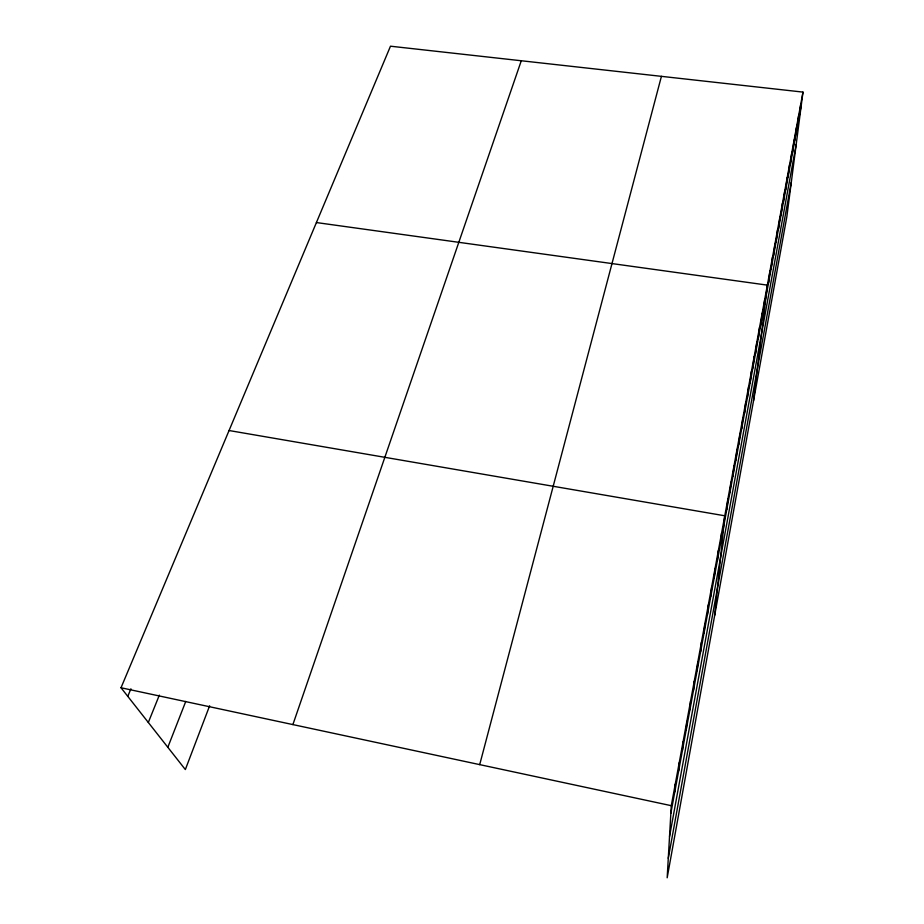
<?xml version="1.0" encoding="UTF-8"?>
<svg xmlns="http://www.w3.org/2000/svg" width="924" height="924" viewBox="0 0 924 924"><rect width="100%" height="100%" fill="white"/><g stroke="black" fill="none" stroke-linecap="round" stroke-linejoin="round"><path stroke-width="1.39" d="M802.979 92.1L671.286 805.682L667.174 877.8L786.809 216.955L802.979 92.1L390.482 46.2L121.021 687.756L185.343 769.565L209.632 705.774M674.786 791.937L675.282 784.06M678.666 770.905L679.198 762.797M682.466 750.219L683.055 741.891M686.22 729.879L686.855 721.332M689.905 709.863L690.586 701.108M693.531 690.17L694.259 681.219M697.1 670.789L697.863 661.653M700.611 651.709L701.42 642.399M704.076 632.94L704.92 623.446M707.472 614.46L708.361 604.793M710.822 596.257L711.746 586.44M714.125 578.343L715.084 568.364M717.37 560.695L718.364 550.565M720.581 543.312L721.598 533.044M714.679 615.361L724.786 515.788L229.06 430.526M726.83 509.332L727.927 498.787M729.891 492.711L731.011 482.051M732.905 476.345L734.06 465.546M735.885 460.21L737.052 449.295M738.807 444.317L740.009 433.287M741.695 428.644L742.919 417.498M744.536 413.19L745.795 401.952M747.343 397.955L748.625 386.613M750.115 382.94L751.408 371.494M752.841 368.133L754.157 356.595M755.532 353.534L756.871 341.903M758.177 339.131L759.551 327.419M760.799 324.925L762.184 313.132M763.374 310.914L764.783 299.041M753.534 400.716L767.347 285.135L316.412 222.557M768.514 283.033L769.958 271.009M771.066 269.184L772.533 257.08M773.584 255.509L775.063 243.347M776.068 242.03L777.569 229.799M778.516 228.725L780.029 216.424M780.93 215.604L782.466 203.245M783.309 202.645L784.869 190.228M785.666 189.859L787.236 177.396M787.987 177.246L789.57 164.726M790.286 164.795L791.88 152.229M792.549 152.506L794.155 139.882M794.779 140.379L796.407 127.708M796.985 128.39L798.625 115.685M799.168 116.563L800.808 103.823M669.53 836.474L796.222 144.248M668.283 858.315L791.291 182.271M670.847 813.316L801.316 104.886M479.706 764.622L661.422 76.346M292.896 724.578L521.275 60.753M167.833 747.285L185.77 701.42M148.325 722.464L159.332 695.16M127.778 696.338L130.919 688.796M121.021 687.756L671.286 805.682"/></g></svg>
